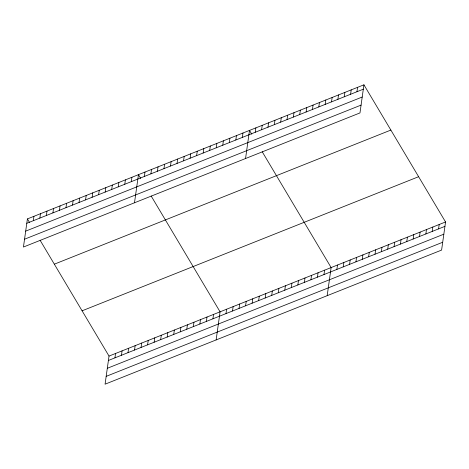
<?xml version="1.0" encoding="UTF-8"?>
<svg xmlns="http://www.w3.org/2000/svg" width="469" height="469" viewBox="0 0 469 469"><rect width="100%" height="100%" fill="white"/><g stroke="black" fill="none" stroke-linecap="round" stroke-linejoin="round"><path stroke-width="0.7" d="M27.401 218.917L23.45 247.034L359.975 112.923L363.926 84.813L27.401 218.917L29.647 222.687M33.317 220.7L33.932 216.315M39.847 218.097L40.469 213.712M46.384 215.494L47 211.109M52.915 212.891L53.53 208.506M59.446 210.288L60.067 205.903M65.982 207.685L66.598 203.3M72.513 205.082L73.129 200.691M79.044 202.479L79.66 198.088M85.581 199.876L86.196 195.485M92.112 197.273L92.727 192.882M98.642 194.67L99.258 190.279M105.173 192.067L105.795 187.676M111.71 189.464L112.326 185.073M118.241 186.861L118.856 182.47M124.772 184.258L125.393 179.867M131.308 181.655L131.924 177.264M40.123 240.292L109.025 356.077L105.074 384.187L441.599 250.083L445.55 221.966L363.926 84.813M134.503 202.778L138.455 174.661L140.7 178.431M114.94 357.859L115.556 353.474M144.37 176.444L144.985 172.059M121.471 355.256L122.087 350.865M150.907 173.841L151.522 169.456M128.002 352.653L128.623 348.262M157.437 171.238L158.053 166.853M134.539 350.05L135.154 345.659M163.968 168.635L164.584 164.25M141.069 347.447L141.685 343.056M170.499 166.032L171.121 161.647M147.6 344.844L148.216 340.453M177.036 163.429L177.651 159.044M154.137 342.241L154.752 337.85M183.567 160.826L184.182 156.441M160.668 339.638L161.283 335.247M190.097 158.223L190.719 153.838M167.198 337.035L167.814 332.644M196.634 155.62L197.25 151.235M173.729 334.432L174.351 330.041M203.165 153.017L203.781 148.632M180.266 331.829L180.882 327.438M209.696 150.414L210.311 146.029M186.797 329.22L187.412 324.835M216.232 147.811L216.848 143.42M193.328 326.617L193.949 322.232M222.763 145.208L223.379 140.817M199.864 324.015L200.48 319.629M229.294 142.605L229.91 138.214M206.395 321.412L207.011 317.026M235.825 140.002L236.446 135.611M212.926 318.809L213.542 314.423M242.362 137.399L242.977 133.008M216.127 339.937L220.078 311.821L151.176 196.036M245.557 158.522L249.508 130.405L251.753 134.181M225.994 313.603L226.609 309.218M255.247 132.264L255.869 127.873M232.524 311L233.14 306.615M261.608 129.731L262.224 125.34M239.055 308.397L239.677 304.012M267.963 127.193L268.579 122.808M245.592 305.794L246.207 301.409M274.318 124.66L274.934 120.275M252.123 303.191L252.738 298.806M280.673 122.128L281.294 117.742M258.654 300.588L259.275 296.203M287.034 119.595L287.649 115.21M265.19 297.985L265.806 293.594M293.389 117.062L294.004 112.677M271.721 295.382L272.337 290.991M299.744 114.53L300.365 110.145M278.252 292.779L278.867 288.388M306.105 111.997L306.72 107.606M284.789 290.176L285.404 285.785M312.46 109.465L313.075 105.074M291.319 287.573L291.935 283.182M318.814 106.932L319.43 102.541M297.85 284.97L298.466 280.579M325.169 104.399L325.791 100.008M304.381 282.367L305.002 277.976M331.53 101.867L332.146 97.476M310.918 279.764L311.533 275.373M337.885 99.328L338.501 94.943M317.449 277.161L318.064 272.77M344.24 96.796L344.862 92.411M323.979 274.553L324.601 270.167M350.601 94.263L351.217 89.878M327.18 295.681L331.132 267.565L262.23 151.78M356.956 91.731L357.571 87.345M336.871 269.417L337.487 265.032M343.226 266.884L343.841 262.499M349.587 264.352L350.202 259.967M355.942 261.819L356.557 257.434M362.297 259.287L362.912 254.902M368.652 256.754L369.273 252.363M375.012 254.221L375.628 249.83M381.367 251.689L381.983 247.298M387.722 249.156L388.338 244.765M394.083 246.624L394.699 242.233M400.438 244.085L401.054 239.7M406.793 241.553L407.409 237.167M413.148 239.02L413.769 234.635M419.509 236.487L420.124 232.102M425.864 233.955L426.479 229.57M432.219 231.422L432.834 227.037M438.579 228.89L439.195 224.504M26.786 223.303L363.311 89.198M25.684 231.135L362.209 97.03M24.552 239.202L361.077 105.097M54.334 264.176L390.865 130.071M82.087 310.812L418.618 176.707M109.025 356.077L445.55 221.966M108.403 360.462L444.934 226.357M107.307 368.294L443.832 234.183M106.17 376.361L442.701 242.256"/></g></svg>
